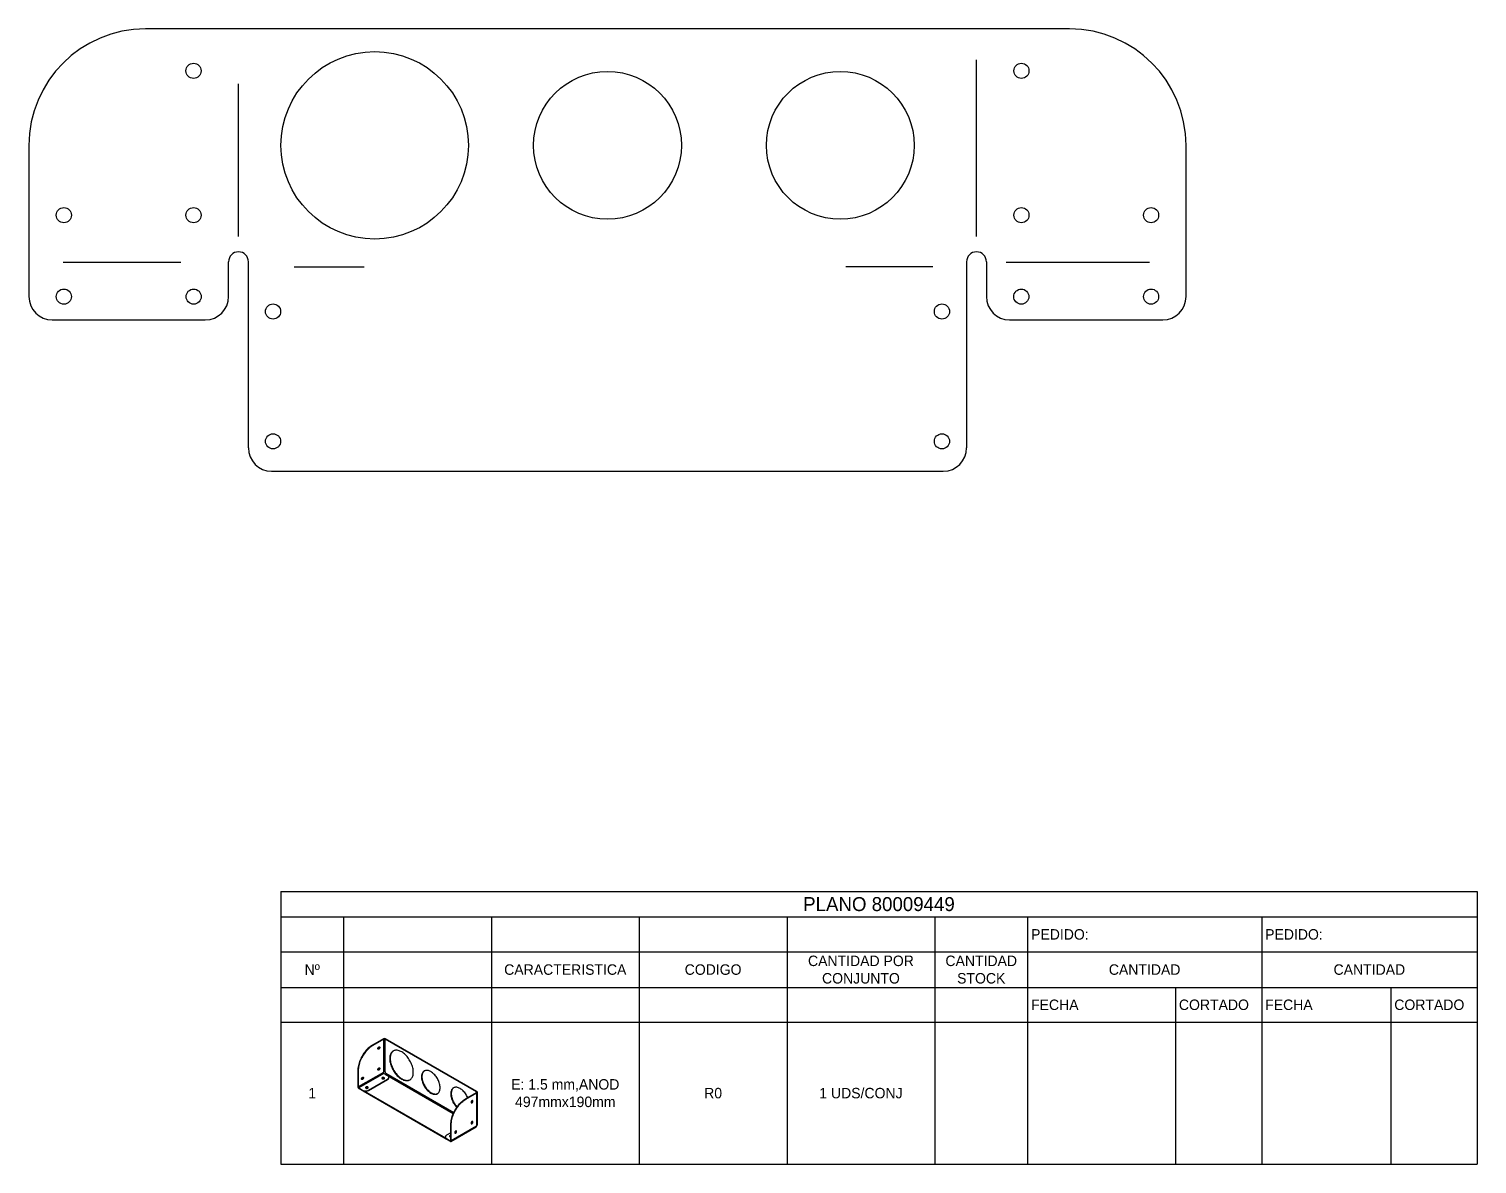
# Model space of a CAD drawing. Extents: x 0 to 1312, y -77 to 420.
# Drawn here: x 690 to 1312, y -77 to 411 of the extents above; entities that cross this region are included whole.
import ezdxf

# ---------------------------------------------------------------- set-up
doc = ezdxf.new("R2010")
doc.units = 0
doc.layers.get('0').update_dxf_attribs({"linetype": 'CONTINUOUS'})
doc.layers.add('MARCADO', color=5, linetype='CONTINUOUS')

# ---------------------------------------------------------------- blocks, each defined once
blk = doc.blocks.new('*T84')
at = {"color": 0, "linetype": 'ByBlock', "lineweight": -2, "transparency": 16777216}
for p, q in [((0, 0), (513.79, 0)), ((0, 0), (0, -117.13)), ((513.79, 0), (513.79, -117.13)), ((0, -11), (513.79, -11)), ((26.9, -11), (26.9, -117.13)), ((90.4, -11), (90.4, -117.13)), ((153.9, -11), (153.9, -117.13)), ((217.4, -11), (217.4, -117.13)), ((280.9, -11), (280.9, -117.13)), ((320.73, -11), (320.73, -117.13)), ((421.28, -11), (421.28, -117.13)), ((0, -26), (513.79, -26)), ((0, -41.24), (513.79, -41.24)), ((384.23, -41.24), (384.23, -117.13)), ((476.74, -41.24), (476.74, -117.13)), ((0, -56.24), (513.79, -56.24)), ((0, -117.13), (513.79, -117.13))]:
    blk.add_line(p, q, dxfattribs=at)
at = {"color": 0, "transparency": 16777216}
for s, insert, char_height, width, attachment_point in [('PLANO 80009449', (256.89, -5.5), 6, 510.787, 5), ('PEDIDO:', (322.23, -18.5), 4.5, 97.5507, 4), ('PEDIDO:', (422.78, -18.5), 4.5, 89.5039, 4), ('CANTIDAD POR CONJUNTO', (249.15, -33.62), 4.5, 60.5, 5), ('CANTIDAD\\PSTOCK', (300.82, -33.62), 4.5, 36.8293, 5), ('Nº', (13.45, -33.62), 4.5, 23.9031, 5), ('CARACTERISTICA', (122.15, -33.62), 4.5, 60.5, 5), ('CODIGO', (185.65, -33.62), 4.5, 60.5, 5), ('CANTIDAD', (371.01, -33.62), 4.5, 97.5507, 5), ('CANTIDAD', (467.54, -33.62), 4.5, 89.5039, 5), ('FECHA', (322.23, -48.74), 4.5, 60.5, 4), ('CORTADO', (385.73, -48.74), 4.5, 34.0507, 4), ('FECHA', (422.78, -48.74), 4.5, 52.4532, 4), ('CORTADO', (478.24, -48.74), 4.5, 34.0507, 4), ('E: 1.5 mm,ANOD 497mmx190mm', (122.15, -86.69), 4.5, 60.5, 5), ('1', (13.45, -86.69), 4.5, 23.9031, 5), ('R0', (185.65, -86.69), 4.5, 60.5, 5), ('1 UDS/CONJ', (249.15, -86.69), 4.5, 60.5, 5)]:
    blk.add_mtext(s, dxfattribs=dict(at, insert=insert, char_height=char_height, width=width, attachment_point=attachment_point))

msp = doc.modelspace()

# ---------------------------------------------------------------- linework, layer by layer
at = {"color": 7, "linetype": 'Continuous'}
for p, q in [((1137.4013, 410.8809), (740.4013, 410.8809)), ((690.4013, 360.8809), (690.4013, 295.881)), ((1187.4013, 295.881), (1187.4013, 360.8809)), ((776.1513, 295.881), (776.1513, 310.8809)), ((784.6513, 230.881), (784.6513, 310.8809)), ((1093.1513, 310.8809), (1093.1513, 230.881)), ((1101.6513, 310.8809), (1101.6513, 295.881)), ((700.4013, 285.8809), (766.1513, 285.8809)), ((1111.6513, 285.8809), (1177.4013, 285.8809)), ((794.6513, 220.8809), (1083.1513, 220.8809)), ((842.6696, -22.9618), (837.9135, -25.7075)), ((842.8581, -23.0707), (838.1021, -25.8163)), ((842.6696, -22.9618), (842.8581, -23.0707)), ((842.8581, -37.0534), (842.8581, -23.0707)), ((843.5494, -22.9618), (843.3609, -23.0707)), ((843.3609, -37.0534), (843.3609, -23.0707)), ((882.6611, -45.7582), (843.3609, -23.0707)), ((882.8496, -45.6494), (843.5494, -22.9618)), ((837.9135, -25.7075), (838.1021, -25.8163)), ((831.6291, -36.5924), (831.8177, -36.7012)), ((831.6291, -36.5924), (831.6291, -43.5591)), ((831.8177, -36.7012), (831.8177, -43.6679)), ((842.6583, -37.4098), (831.8177, -43.6679)), ((842.8468, -37.8815), (832.069, -44.1033)), ((836.1766, -45.0234), (844.4406, -40.2527)), ((836.1766, -45.2411), (844.4406, -40.4704)), ((844.4406, -38.8015), (842.8468, -37.8815)), ((843.3722, -38.1717), (843.3609, -38.1783)), ((843.3722, -38.1717), (872.6608, -55.0797)), ((843.6236, -37.7363), (872.8682, -54.6189)), ((844.4406, -40.4704), (844.4406, -40.2527)), ((844.9612, -39.7448), (844.9612, -39.5271)), ((831.6291, -43.5591), (831.8177, -43.6679)), ((832.069, -44.1033), (833.6628, -45.0234)), ((832.069, -44.321), (832.069, -44.1033)), ((832.069, -44.321), (833.6628, -45.2411)), ((833.6628, -45.2411), (833.6628, -45.0234)), ((833.9065, -45.3586), (869.5719, -65.9479)), ((834.5649, -45.521), (869.2906, -65.5678)), ((836.1766, -45.2411), (836.1766, -45.0234)), ((877.905, -48.7941), (882.6611, -46.0484)), ((878.0936, -48.9029), (877.905, -48.7941)), ((878.0936, -48.9029), (882.8496, -46.1573)), ((882.8496, -45.6494), (882.6611, -45.7582)), ((882.6611, -46.0484), (882.6611, -45.7582)), ((882.8496, -46.1573), (882.6611, -46.0484)), ((882.8496, -60.14), (882.8496, -46.1573)), ((883.0319, -59.8002), (883.0319, -45.9033)), ((871.8092, -59.7878), (871.6206, -59.679)), ((871.6206, -66.6457), (871.6206, -59.679)), ((871.6803, -67.0394), (882.4581, -60.8175)), ((871.8092, -66.7545), (871.8092, -59.7878)), ((882.6498, -60.4964), (871.8092, -66.7545)), ((880.3574, -58.9423), (880.7363, -59.161)), ((882.4581, -60.8175), (882.4756, -60.8061)), ((869.2549, -65.1452), (869.2549, -65.3629)), ((871.6206, -63.3545), (869.7755, -64.4196)), ((869.7755, -65.8708), (871.3693, -66.7909)), ((869.7755, -66.0885), (869.7755, -65.8708)), ((869.7755, -66.0885), (871.3693, -67.0086)), ((871.6206, -66.6457), (871.3693, -66.7909)), ((871.3693, -67.0086), (871.3693, -66.7909)), ((871.8092, -66.7545), (871.6206, -66.6457))]:
    msp.add_line(p, q, dxfattribs=at)
at = {"color": 7, "linetype": 'Continuous', "flags": 128}
for points in [[(837.9135, -25.7075), (837.4652, -25.9848), (837.0192, -26.2976), (836.5777, -26.6445), (836.143, -27.0235), (835.7174, -27.4328), (835.3029, -27.8703), (834.9017, -28.3338), (834.5159, -28.8209), (834.1474, -29.3291), (833.7981, -29.8558), (833.4698, -30.3983), (833.1641, -30.9539), (832.8826, -31.5198), (832.6268, -32.093), (832.3978, -32.6707), (832.197, -33.2499), (832.0254, -33.8276), (831.8837, -34.4009), (831.7727, -34.9669), (831.6931, -35.5227), (831.6451, -36.0654), (831.6291, -36.5924)], [(838.1021, -25.8163), (837.6537, -26.0936), (837.2077, -26.4065), (836.7662, -26.7533), (836.3315, -27.1324), (835.9059, -27.5417), (835.4914, -27.9792), (835.0903, -28.4426), (834.7045, -28.9297), (834.336, -29.4379), (833.9867, -29.9646), (833.6583, -30.5071), (833.3526, -31.0628), (833.0711, -31.6286), (832.8153, -32.2019), (832.5864, -32.7795), (832.3856, -33.3587), (832.2139, -33.9364), (832.0722, -34.5097), (831.9613, -35.0757), (831.8816, -35.6315), (831.8337, -36.1743), (831.8177, -36.7012)], [(840.2953, -27.1627), (840.3105, -27.0267), (840.3548, -26.8832), (840.425, -26.7431), (840.5159, -26.6165), (840.6207, -26.513), (840.7317, -26.4402), (840.8406, -26.4034), (840.9394, -26.4055), (841.0207, -26.4462), (841.0785, -26.5226), (841.1085, -26.629), (841.1085, -26.7575), (841.0785, -26.8985), (841.0207, -27.0416), (840.9394, -27.1762), (840.8406, -27.2924), (840.7317, -27.3814), (840.6207, -27.4367), (840.5159, -27.4542), (840.425, -27.4326), (840.3548, -27.3734), (840.3105, -27.2812), (840.2953, -27.1627)], [(840.8826, -26.3995), (840.8899, -26.4138), (840.92, -26.5202), (840.92, -26.6486), (840.8899, -26.7897), (840.8321, -26.9328), (840.7508, -27.0674), (840.6521, -27.1835), (840.5432, -27.2725), (840.4322, -27.3278), (840.3365, -27.3454)], [(855.5011, -37.3361), (855.4859, -36.8746), (855.4404, -36.3983), (855.3648, -35.9101), (855.2595, -35.413), (855.1254, -34.9098), (854.963, -34.4036), (854.7735, -33.8975), (854.5579, -33.3946), (854.3176, -32.8977), (854.0539, -32.41), (853.7685, -31.9344), (853.4632, -31.4737), (853.1396, -31.0307), (852.7999, -30.608), (852.4459, -30.2082), (852.0799, -29.8338), (851.7041, -29.4869), (851.3207, -29.1696), (850.9319, -28.8839), (850.5403, -28.6315), (850.148, -28.4138), (849.7575, -28.2322), (849.3712, -28.0879), (848.9913, -27.9816), (848.6201, -27.9139), (848.2598, -27.8854), (847.9127, -27.8962), (847.5808, -27.9461), (847.2661, -28.035), (846.9705, -28.1622), (846.6958, -28.3271), (846.4436, -28.5286), (846.2155, -28.7654), (846.0128, -29.0363), (845.8367, -29.3395), (845.6883, -29.6732), (845.5685, -30.0355), (845.4781, -30.4241), (845.4174, -30.8367), (845.387, -31.2708), (845.387, -31.7239), (845.4174, -32.1931), (845.4781, -32.6757), (845.5685, -33.1688), (845.6883, -33.6693), (845.8367, -34.1744), (846.0128, -34.6809), (846.2155, -35.1858), (846.4436, -35.686), (846.6958, -36.1787), (846.9705, -36.6607), (847.2661, -37.1292), (847.5808, -37.5814), (847.9127, -38.0146), (848.2598, -38.4261), (848.6201, -38.8135), (848.9913, -39.1745), (849.3712, -39.5068), (849.7575, -39.8085), (850.148, -40.0778), (850.5403, -40.313), (850.9319, -40.5128), (851.3207, -40.6759), (851.7041, -40.8013), (852.0799, -40.8884), (852.4459, -40.9365), (852.7999, -40.9454), (853.1396, -40.915), (853.4632, -40.8455), (853.7685, -40.7374), (854.0539, -40.5912), (854.3176, -40.4079), (854.5579, -40.1886), (854.7735, -39.9345), (854.963, -39.6473), (855.1254, -39.3286), (855.2595, -38.9803), (855.3648, -38.6046), (855.4404, -38.2037), (855.4859, -37.78), (855.5011, -37.3361)], [(846.9608, -28.1673), (846.8843, -28.2183), (846.6321, -28.4197), (846.404, -28.6566), (846.2013, -28.9275), (846.0252, -29.2307), (845.8768, -29.5644), (845.7571, -29.9267), (845.6666, -30.3153), (845.606, -30.7279), (845.5756, -31.162), (845.5756, -31.615), (845.606, -32.0843), (845.6666, -32.5669), (845.7571, -33.0599), (845.8768, -33.5605), (846.0252, -34.0655), (846.2013, -34.572), (846.404, -35.0769), (846.6321, -35.5772), (846.8843, -36.0698), (847.159, -36.5519), (847.4546, -37.0204), (847.7693, -37.4726), (848.1012, -37.9058), (848.4483, -38.3173), (848.8086, -38.7047), (849.1798, -39.0657), (849.5597, -39.398), (849.9461, -39.6997), (850.3366, -39.969), (850.7288, -40.2042), (851.1205, -40.404), (851.5092, -40.5671), (851.8926, -40.6925), (852.2685, -40.7795), (852.6345, -40.8276), (852.9884, -40.8365), (853.3282, -40.8062), (853.6517, -40.7367), (853.9571, -40.6285), (854.1121, -40.5551)], [(840.2953, -36.1614), (840.3105, -36.0253), (840.3548, -35.8819), (840.425, -35.7418), (840.5159, -35.6152), (840.6207, -35.5117), (840.7317, -35.4388), (840.8406, -35.4021), (840.9394, -35.4042), (841.0207, -35.4449), (841.0785, -35.5213), (841.1085, -35.6277), (841.1085, -35.7562), (841.0785, -35.8972), (841.0207, -36.0403), (840.9394, -36.1749), (840.8406, -36.291), (840.7317, -36.3801), (840.6207, -36.4354), (840.5159, -36.4529), (840.425, -36.4312), (840.3548, -36.3721), (840.3105, -36.2799), (840.2953, -36.1614)], [(840.8826, -35.3982), (840.8899, -35.4125), (840.92, -35.5189), (840.92, -35.6473), (840.8899, -35.7883), (840.8321, -35.9315), (840.7508, -36.0661), (840.6521, -36.1822), (840.5432, -36.2712), (840.4322, -36.3265), (840.3365, -36.344)], [(867.0016, -43.9752), (866.9864, -43.5648), (866.941, -43.14), (866.8656, -42.704), (866.7609, -42.2601), (866.6277, -41.8118), (866.467, -41.3624), (866.2799, -40.9154), (866.068, -40.4741), (865.8328, -40.0419), (865.5761, -39.6222), (865.2999, -39.218), (865.0063, -38.8325), (864.6975, -38.4686), (864.3759, -38.1291), (864.0438, -37.8165), (863.704, -37.5333), (863.3588, -37.2816), (863.011, -37.0632), (862.6632, -36.88), (862.318, -36.7332), (861.9781, -36.624), (861.6461, -36.5532), (861.3245, -36.5214), (861.0157, -36.5288), (860.7221, -36.5753), (860.4459, -36.6606), (860.1892, -36.784), (859.954, -36.9446), (859.7421, -37.1412), (859.555, -37.3723), (859.3943, -37.6361), (859.2611, -37.9306), (859.1564, -38.2535), (859.081, -38.6025), (859.0356, -38.9749), (859.0204, -39.3677), (859.0356, -39.7781), (859.081, -40.2029), (859.1564, -40.6389), (859.2611, -41.0828), (859.3943, -41.5311), (859.555, -41.9805), (859.7421, -42.4275), (859.954, -42.8688), (860.1892, -43.301), (860.4459, -43.7207), (860.7221, -44.1249), (861.0157, -44.5104), (861.3245, -44.8743), (861.6461, -45.2138), (861.9781, -45.5264), (862.318, -45.8096), (862.6632, -46.0613), (863.011, -46.2796), (863.3588, -46.4629), (863.704, -46.6097), (864.0438, -46.7189), (864.3759, -46.7897), (864.6975, -46.8215), (865.0063, -46.8141), (865.2999, -46.7676), (865.5761, -46.6823), (865.8328, -46.5589), (866.068, -46.3983), (866.2799, -46.2017), (866.467, -45.9706), (866.6277, -45.7068), (866.7609, -45.4123), (866.8656, -45.0894), (866.941, -44.7404), (866.9864, -44.368), (867.0016, -43.9752)], [(860.2853, -36.7322), (860.1425, -36.8358), (859.9306, -37.0324), (859.7436, -37.2634), (859.5828, -37.5272), (859.4496, -37.8217), (859.3449, -38.1447), (859.2696, -38.4937), (859.2241, -38.866), (859.2089, -39.2589), (859.2241, -39.6693), (859.2696, -40.0941), (859.3449, -40.5301), (859.4496, -40.9739), (859.5828, -41.4222), (859.7436, -41.8716), (859.9306, -42.3187), (860.1425, -42.7599), (860.3777, -43.1921), (860.6344, -43.6119), (860.9106, -44.0161), (861.2042, -44.4016), (861.513, -44.7655), (861.8347, -45.105), (862.1667, -45.4175), (862.5066, -45.7008), (862.8517, -45.9525), (863.1995, -46.1708), (863.5473, -46.3541), (863.8925, -46.5008), (864.2324, -46.61), (864.5644, -46.6808), (864.886, -46.7127), (865.1948, -46.7053), (865.4884, -46.6588), (865.7646, -46.5735), (865.9252, -46.5019)], [(833.2945, -40.2029), (833.3096, -40.0668), (833.354, -39.9234), (833.4242, -39.7833), (833.5151, -39.6567), (833.6199, -39.5532), (833.7309, -39.4803), (833.8398, -39.4436), (833.9385, -39.4457), (834.0198, -39.4864), (834.0776, -39.5628), (834.1077, -39.6692), (834.1077, -39.7976), (834.0776, -39.9387), (834.0198, -40.0818), (833.9385, -40.2164), (833.8398, -40.3325), (833.7309, -40.4215), (833.6199, -40.4769), (833.5151, -40.4943), (833.4242, -40.4727), (833.354, -40.4136), (833.3096, -40.3214), (833.2945, -40.2029)], [(833.8817, -39.4397), (833.8891, -39.454), (833.9191, -39.5604), (833.9191, -39.6888), (833.8891, -39.8298), (833.8313, -39.973), (833.75, -40.1076), (833.6512, -40.2237), (833.5423, -40.3127), (833.4313, -40.368), (833.3357, -40.3855)], [(842.1468, -40.1257), (842.2721, -40.1806), (842.4185, -40.2139), (842.575, -40.2232), (842.73, -40.2078), (842.8721, -40.1688), (842.9906, -40.1091), (843.0769, -40.0331), (843.1245, -39.9466), (843.1299, -39.8558), (843.0926, -39.7676), (843.0155, -39.6884), (842.9043, -39.6242), (842.7672, -39.5797), (842.6143, -39.5581), (842.4571, -39.5613), (842.3071, -39.5887), (842.1756, -39.6385), (842.0722, -39.707), (842.0046, -39.789), (841.9779, -39.8785), (841.994, -39.9689), (842.0517, -40.0533), (842.1468, -40.1257)], [(842.0092, -39.9987), (842.0178, -39.9853), (842.0949, -39.9061), (842.2062, -39.8419), (842.3433, -39.7974), (842.4962, -39.7759), (842.6534, -39.779), (842.8033, -39.8064), (842.9349, -39.8562), (843.0383, -39.9247), (843.1013, -39.9987)], [(842.9637, -39.9444), (843.0588, -40.0167), (843.0753, -40.035)], [(844.4406, -40.2527), (844.6217, -40.1302), (844.7674, -39.993), (844.8742, -39.8442), (844.9393, -39.6876), (844.9612, -39.5271), (844.9393, -39.3666), (844.8742, -39.21), (844.7674, -39.0612), (844.6217, -38.924), (844.4406, -38.8015)], [(835.1396, -44.1708), (835.265, -44.2257), (835.4113, -44.259), (835.5678, -44.2683), (835.7229, -44.2529), (835.865, -44.2139), (835.9835, -44.1542), (836.0698, -44.0782), (836.1174, -43.9917), (836.1228, -43.9009), (836.0855, -43.8127), (836.0084, -43.7335), (835.8972, -43.6693), (835.76, -43.6248), (835.6072, -43.6033), (835.45, -43.6064), (835.3, -43.6338), (835.1685, -43.6837), (835.0651, -43.7521), (834.9975, -43.8341), (834.9708, -43.9236), (834.9869, -44.014), (835.0446, -44.0985), (835.1396, -44.1708)], [(835.0021, -44.0439), (835.0107, -44.0304), (835.0878, -43.9512), (835.1991, -43.887), (835.3362, -43.8425), (835.489, -43.821), (835.6463, -43.8241), (835.7962, -43.8516), (835.9278, -43.9014), (836.0312, -43.9698), (836.0942, -44.0439)], [(835.9566, -43.9895), (836.0517, -44.0618), (836.0682, -44.0802)], [(878.8764, -48.2333), (878.8487, -48.1712), (878.6368, -47.7299), (878.4016, -47.2978), (878.1449, -46.878), (877.8687, -46.4738), (877.5751, -46.0883), (877.2663, -45.7244), (876.9447, -45.3849), (876.6127, -45.0723), (876.2728, -44.7891), (875.9276, -44.5374), (875.5798, -44.3191), (875.232, -44.1358), (874.8869, -43.989), (874.547, -43.8798), (874.2149, -43.8091), (873.8933, -43.7772), (873.5845, -43.7846), (873.2909, -43.8311), (873.0147, -43.9164), (872.758, -44.0398), (872.5228, -44.2004), (872.3109, -44.397), (872.1239, -44.6281), (871.9631, -44.8919), (871.8299, -45.1864), (871.7252, -45.5094), (871.6498, -45.8583), (871.6044, -46.2307), (871.5892, -46.6235), (871.6044, -47.0339), (871.6498, -47.4588), (871.7252, -47.8947), (871.8299, -48.3386), (871.9631, -48.7869), (872.1239, -49.2363), (872.3109, -49.6833), (872.5228, -50.1246), (872.758, -50.5568), (873.0147, -50.9766), (873.2909, -51.3807), (873.5845, -51.7662), (873.8933, -52.1301), (874.1482, -52.4023)], [(871.6206, -59.679), (871.6366, -59.152), (871.6846, -58.6093), (871.7643, -58.0535), (871.8752, -57.4875), (872.0169, -56.9142), (872.1885, -56.3365), (872.3894, -55.7573), (872.6183, -55.1796), (872.8741, -54.6064), (873.1556, -54.0405), (873.4613, -53.4849), (873.7896, -52.9424), (874.1389, -52.4157), (874.5074, -51.9075), (874.8932, -51.4204), (875.2944, -50.957), (875.7089, -50.5194), (876.1345, -50.1101), (876.5692, -49.7311), (877.0107, -49.3842), (877.4567, -49.0714), (877.905, -48.7941)], [(872.8541, -43.988), (872.7114, -44.0916), (872.4994, -44.2882), (872.3124, -44.5193), (872.1516, -44.783), (872.0184, -45.0775), (871.9137, -45.4005), (871.8384, -45.7495), (871.7929, -46.1218), (871.7777, -46.5147), (871.7929, -46.9251), (871.8384, -47.3499), (871.9137, -47.7859), (872.0184, -48.2297), (872.1516, -48.6781), (872.3124, -49.1275), (872.4994, -49.5745), (872.7114, -50.0158), (872.9466, -50.4479), (873.2032, -50.8677), (873.4794, -51.2719), (873.773, -51.6574), (874.0818, -52.0213), (874.2721, -52.2267)], [(871.8092, -59.7878), (871.8252, -59.2609), (871.8731, -58.7181), (871.9528, -58.1623), (872.0637, -57.5963), (872.2054, -57.023), (872.3771, -56.4453), (872.5779, -55.8661), (872.8068, -55.2885), (873.0626, -54.7152), (873.3441, -54.1494), (873.6498, -53.5937), (873.9782, -53.0512), (874.3275, -52.5245), (874.696, -52.0163), (875.0818, -51.5293), (875.4829, -51.0658), (875.8974, -50.6283), (876.3231, -50.219), (876.7577, -49.8399), (877.1992, -49.4931), (877.6453, -49.1802), (878.0936, -48.9029)], [(881.1038, -49.7776), (881.0887, -49.6591), (881.0443, -49.5669), (880.9741, -49.5078), (880.8833, -49.4862), (880.7784, -49.5036), (880.6674, -49.5589), (880.5585, -49.648), (880.4598, -49.7641), (880.3785, -49.8987), (880.3207, -50.0418), (880.2906, -50.1829), (880.2906, -50.3113), (880.3207, -50.4177), (880.3785, -50.4941), (880.4598, -50.5348), (880.5585, -50.5369), (880.6674, -50.5002), (880.7784, -50.4273), (880.8833, -50.3238), (880.9741, -50.1972), (881.0443, -50.0571), (881.0887, -49.9137), (881.1038, -49.7776)], [(880.9153, -49.6688), (880.9001, -49.5503), (880.8741, -49.4861)], [(881.1038, -58.7763), (881.0887, -58.6578), (881.0443, -58.5656), (880.9741, -58.5065), (880.8833, -58.4848), (880.7784, -58.5023), (880.6674, -58.5576), (880.5585, -58.6466), (880.4598, -58.7628), (880.3785, -58.8974), (880.3207, -59.0405), (880.2906, -59.1815), (880.2906, -59.31), (880.3207, -59.4164), (880.3785, -59.4928), (880.4598, -59.5335), (880.5585, -59.5356), (880.6674, -59.4988), (880.7784, -59.426), (880.8833, -59.3225), (880.9741, -59.1959), (881.0443, -59.0558), (881.0887, -58.9123), (881.1038, -58.7763)], [(880.9153, -58.6675), (880.9001, -58.549), (880.8741, -58.4848)], [(882.4756, -60.8061), (882.5743, -60.6912), (882.6498, -60.4964)], [(869.7755, -64.4196), (869.5943, -64.5421), (869.4486, -64.6794), (869.3419, -64.8281), (869.2768, -64.9847), (869.2549, -65.1452), (869.2768, -65.3057), (869.3419, -65.4623), (869.4486, -65.6111), (869.5943, -65.7484), (869.7755, -65.8708)], [(871.6206, -64.4497), (871.5627, -64.4538), (871.4127, -64.4813), (871.2812, -64.5311), (871.1778, -64.5995), (871.1102, -64.6815), (871.0835, -64.771), (871.0996, -64.8614), (871.1573, -64.9459), (871.2523, -65.0182)], [(874.103, -62.8178), (874.0878, -62.6993), (874.0435, -62.6071), (873.9733, -62.5479), (873.8824, -62.5263), (873.7776, -62.5438), (873.6666, -62.5991), (873.5577, -62.6881), (873.4589, -62.8043), (873.3776, -62.9389), (873.3198, -63.082), (873.2898, -63.223), (873.2898, -63.3515), (873.3198, -63.4579), (873.3776, -63.5343), (873.4589, -63.575), (873.5577, -63.5771), (873.6666, -63.5403), (873.7776, -63.4675), (873.8824, -63.364), (873.9733, -63.2374), (874.0435, -63.0972), (874.0878, -62.9538), (874.103, -62.8178)], [(873.9144, -62.709), (873.8993, -62.5905), (873.8732, -62.5263)]]:
    msp.add_lwpolyline(points, dxfattribs=at)
at = {"color": 7, "linetype": 'Continuous'}
for centre, radius in [((838.9013, 360.8809), 40.25), ((761.1013, 392.8809), 3.25), ((938.9013, 360.8809), 31.75), ((1038.9013, 360.8809), 31.75), ((1116.7013, 392.8809), 3.25), ((705.4013, 330.8809), 3.25), ((761.1013, 330.8809), 3.25), ((1116.7013, 330.8809), 3.25), ((1172.4013, 330.8809), 3.25), ((705.4013, 295.8809), 3.25), ((761.1513, 295.8809), 3.25), ((1116.6513, 295.8809), 3.25), ((1172.4013, 295.8809), 3.25), ((795.2414, 289.4711), 3.25), ((1082.5611, 289.4711), 3.25), ((795.2414, 233.7211), 3.25), ((1082.5611, 233.7211), 3.25)]:
    msp.add_circle(centre, radius, dxfattribs=at)
for centre, radius, start, end in [((740.4013, 360.8809), 50, 90, 180), ((1137.4013, 360.8809), 50, 0, 90), ((780.4013, 310.8809), 4.25, 0, 180), ((1097.4013, 310.8809), 4.25, 0, 180), ((700.4013, 295.8809), 10, 180, 270), ((766.1513, 295.8809), 10, 270, 0), ((1111.6513, 295.8809), 10, 180, 270), ((1177.4013, 295.8809), 10, 270, 0), ((794.6513, 230.8809), 10, 180, 270), ((1083.1513, 230.8809), 10, 270, 0), ((843.1095, -23.8109), 0.9562, 62.6096317, 117.3903727), ((843.1095, -23.5558), 0.5464, 62.6097907, 117.3901438), ((843.8681, -37.8541), 1.2888, 141.5935468, 159.8335563), ((843.1095, -37.2044), 0.2932, 30.991914, 149.0080205), ((842.4671, -37.7893), 1.1577, 2.6199452, 39.462431), ((842.565, -40.6617), 0.8207, 60.935791, 130.2182979), ((842.5552, -40.9516), 0.8903, 65.1336069, 114.8663518), ((842.9667, -37.5419), 0.3356, 156.8155132, 203.5101287), ((843.1243, -37.4396), 0.5218, 206.9145666, 237.8711639), ((843.0778, -37.7115), 0.5463, 302.6055117, 357.394492), ((844.0792, -39.6615), 0.8859, 294.0746106, 354.6054367), ((832.5842, -43.5156), 0.9561, 182.6054346, 237.3945655), ((832.3634, -43.6431), 0.5463, 182.6056942, 237.3943676), ((834.9197, -42.6201), 2.7121, 242.3910423, 297.6089331), ((834.9197, -42.8378), 2.7121, 242.3910423, 297.6089331), ((835.5579, -44.7068), 0.8207, 60.9358036, 130.2182853), ((835.5481, -44.9967), 0.8902, 65.1334214, 114.8664959), ((880.1441, -49.6829), 0.7713, 283.7956011, 1.0491765), ((882.606, -45.9033), 0.1552, 290.7837959, 69.2164005), ((882.7533, -45.9033), 0.2716, 290.7833425, 69.2166443), ((880.1441, -58.6816), 0.7713, 283.7955912, 1.0491668), ((883.8596, -60.9407), 1.2888, 141.5935468, 159.8335563), ((882.4818, -59.7241), 0.5552, 311.4873393, 352.1243954), ((870.1571, -65.2651), 0.9075, 186.1873744, 245.1328152), ((871.5911, -65.2843), 0.6175, 87.2589346, 140.4768661), ((871.608, -65.4154), 0.6755, 88.9252212, 133.7633915), ((871.641, -64.2892), 0.8261, 241.9381612, 268.5900082), ((871.6471, -65.819), 0.8616, 91.7588351, 114.7417198), ((871.4674, -66.6706), 0.1553, 230.7969676, 9.2135994), ((871.541, -66.798), 0.2717, 230.7966422, 9.2141095), ((873.1433, -62.7231), 0.7713, 283.795591, 1.0491915)]:
    msp.add_arc(centre, radius, start, end, dxfattribs=at)
at = {"layer": 'MARCADO'}
for p, q in [((1097.4013, 321.6858), (1097.4013, 397.6582)), ((780.4013, 321.6537), (780.4013, 387.3127)), ((705.0307, 310.7211), (755.5851, 310.7211)), ((804.3374, 308.7211), (834.3374, 308.7211)), ((1078.5821, 308.7211), (1041.2386, 308.7211)), ((1110.191, 310.7211), (1171.7492, 310.7211))]:
    msp.add_line(p, q, dxfattribs=at)

# ---------------------------------------------------------------- block references
msp.add_blockref('*T84', (798.6224, 40.3611))

doc.saveas('drawing.dxf')
